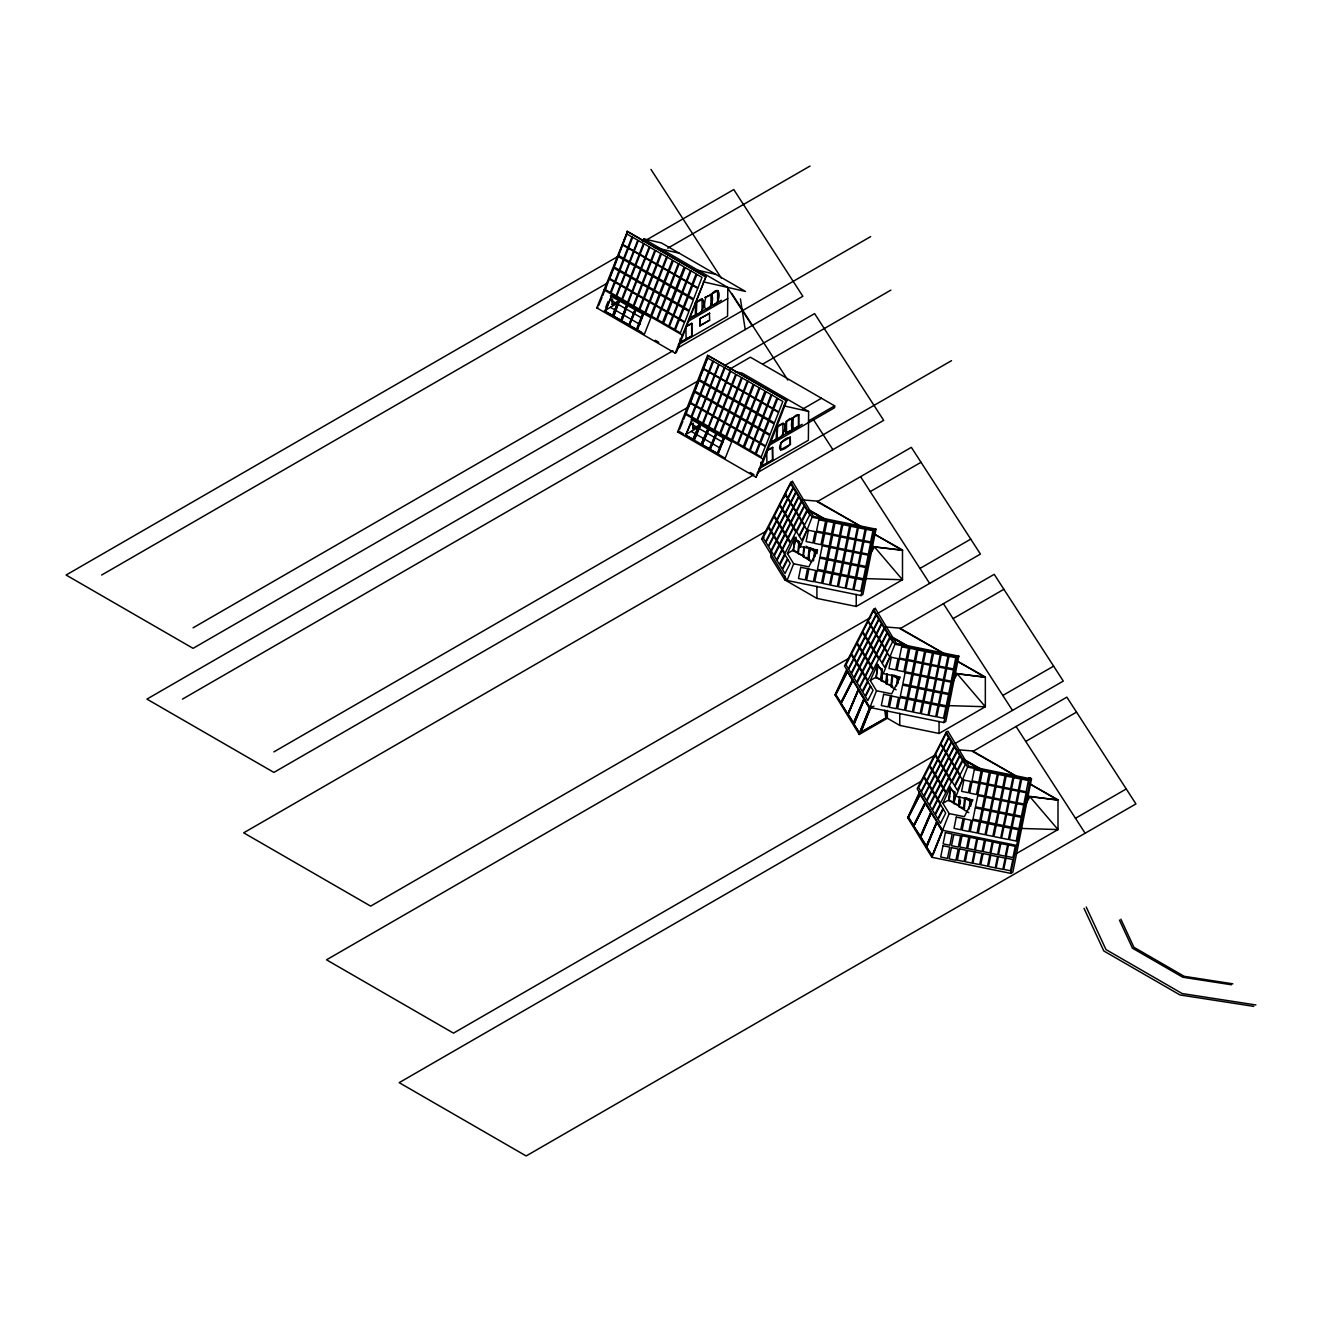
<?xml version="1.0" encoding="UTF-8"?>
<svg xmlns="http://www.w3.org/2000/svg" width="1322" height="1322" viewBox="0 0 1322 1322"><rect width="100%" height="100%" fill="white"/><g stroke="black" fill="none" stroke-linecap="round" stroke-linejoin="round"><path stroke-width="1.5" d="M734.784 371.482L742.336 373.217L808.618 411.489L808.37 440.259L759.225 468.632M804.371 547.242L803.379 556.81L804.387 556.364L793.183 550.762L795.216 538.913L794.621 544.647M797.761 553.422L798.951 541.937L794.357 539.277M803.726 556L798.339 553.687L799.314 544.119M799.215 547.308L799.612 543.474M799.727 547.605L800.124 543.772M802.933 556.347L803.908 546.779M803.379 556.81L807.973 559.454L809.147 547.969L806.09 546.201M811.758 561.9L808.7 560.131L809.89 548.647L811.146 548.101L815.74 550.762L815.145 556.496M809.378 555.19L807.973 559.454M809.775 551.373L810.155 547.539M813.493 560.875L814.484 551.307L815.74 550.762M882.071 674.303L881.477 680.053L876.023 677.773L878.056 665.908M880.617 680.417L881.807 668.932L877.213 666.288M887.624 679.541L887.227 683.375L881.179 680.698L882.369 669.213M882.385 676.517L881.179 680.698M885.773 683.342L886.765 673.774M891.821 686.019L886.219 683.805L887.211 674.237M886.583 682.995L887.376 675.344M890.813 686.465L892.003 674.98M896.134 689.787L891.54 687.126L892.73 675.658L893.986 675.112L898.58 677.756L897.985 683.507M896.531 685.953L897.324 678.302L898.58 677.756M954.715 797.133L954.12 802.867L948.667 800.587L950.716 788.738M949.923 796.389L948.667 800.587M953.261 803.231L954.451 791.762L949.857 789.102M959.871 797.067L958.88 806.635L959.888 806.189L953.84 803.512L955.013 792.027M955.228 797.43L953.84 803.512M958.433 806.172L959.408 796.604M959.425 803.908L959.822 800.074M960.086 804.288L960.483 800.454M958.88 806.635L963.474 809.279L964.647 797.794M970.645 806.321L971.24 800.587L966.646 797.926L965.391 798.471L964.201 809.956L968.795 812.6M969.191 808.783L969.968 801.132L971.24 800.587M817.409 550.051L808.833 566.857L793.679 563.767L787.383 553.488L793.382 550.018L794.803 537.36L800.454 546.597L817.409 550.051L816.913 553.72M870.24 680.483L876.238 677.029L877.643 664.355L883.311 673.609L900.249 677.062L891.672 693.852L876.519 690.762L870.24 680.483L877.643 664.355M942.883 803.313L948.882 799.843L950.303 787.185L955.955 796.422L972.909 799.876L964.333 816.682L949.179 813.592L942.883 803.313L950.303 787.185M875.99 529.147L862.919 594.487L861.052 595.561L787.053 580.474L761.654 538.946L790.738 482.348L792.44 481.373L813.509 516.406L875.99 529.147L874.553 529.973L812.072 517.233L790.738 482.348M958.847 656.158L945.775 721.482L943.891 722.572L869.909 707.485L844.494 665.957L873.578 609.359L875.28 608.368L896.366 643.401L958.847 656.158L957.409 656.984L894.928 644.244L873.578 609.359M1018.419 844.312L1016.552 845.386L942.553 830.299L917.154 788.771L946.238 732.173L947.94 731.198L969.009 766.231L1031.491 778.972L1012.85 872.189L1010.785 873.379L931.878 857.284L907.702 817.756L919.352 792.357M861.052 595.561L874.553 529.973M943.891 722.572L957.409 656.984M1010.785 873.379L1030.664 778.162L1029.227 777.865L1028.615 779.501L1029.227 777.865M602.799 295.5L606.434 286.064M609.343 278.529L612.978 269.11M614.433 265.342L627.537 231.416L705.931 276.678L676.385 352.445L675.195 353.156L596.8 307.894L627.537 231.416M683.606 419.553L686.515 412.018M688.696 406.366L692.348 396.947M695.256 389.395L707.634 357.37M786.739 400.731L762.001 464.815L756.002 477.209L677.608 431.964L707.584 355.337L786.739 400.731L707.584 355.337M675.195 353.156L705.931 276.678M756.002 477.209L785.979 400.599M642.674 241.595L643.748 238.885L661.446 242.934L745.509 291.468L703.254 281.817M605.542 311.331L612.086 294.856L604.848 311.248L612.664 315.429L619.192 298.954L613.854 295.88M613.391 313.611L617.01 304.44M619.853 299.582L613.325 316.057L621.043 320.221L627.57 303.746L619.853 299.582L613.937 316.123M626.958 303.68L621.043 320.221M627.834 304.225L621.307 320.701L629.074 324.882L635.601 308.406L627.834 304.225L621.968 320.783M642.839 314.983L637.022 329.624L629.255 325.46L635.799 308.968L643.55 313.149L635.799 308.968M636.444 309.051L629.255 325.46M636.361 329.558L642.905 313.083M643.814 313.611L637.287 330.087L644.392 334.185L650.92 317.71L643.731 313.595M693.472 439.499L685.672 435.318L692.199 418.843L700.016 423.023L694.199 437.665M692.893 418.909L685.672 435.318M692.778 439.416L700.016 423.023M701.271 423.701L694.133 440.11L701.271 423.701L708.394 427.816L701.238 444.225L708.394 427.816M702.131 444.77L709.319 428.361L716.425 432.459L709.897 448.935L702.131 444.77L709.319 428.361M709.236 448.869L716.425 432.459M723.646 439.036L717.846 453.694L710.079 449.513L716.607 433.038L724.373 437.202L716.607 433.038M717.268 433.104L710.079 449.513M717.185 453.611L723.712 437.136M725.2 458.255L731.744 441.779L724.621 437.665L718.094 454.14L725.117 458.238M787.053 580.474L793.679 563.767M800.454 546.597L812.072 517.233M846.691 669.543L835.041 694.926L859.234 734.47L876.519 690.762M883.311 673.609L894.928 644.244M931.878 857.284L949.179 813.592M955.955 796.422L967.572 767.057L946.238 732.173M884.765 710.112L885.79 718.16L860.622 732.438L870.355 707.964L873.974 706.13M860.87 732.537L870.603 708.08M853.797 724.109L864.307 699.239L869.859 708.311L859.746 733.33L853.797 724.109L859.746 733.33M854.194 724.258L864.307 699.239M859.35 733.181L869.463 708.162L863.91 699.09M926.441 846.939L932.39 856.144L926.441 846.939L936.968 822.053L942.503 831.125L933.117 854.359M926.838 847.072L936.968 822.053M931.993 856.012L942.107 830.993L936.571 821.92M605.84 307.084L608.103 301.499M598.684 305.514L602.105 297.169M679.491 429.567L682.929 421.222M847.881 714.078L858.275 689.77L864.158 698.958L853.434 723.151L835.537 694.43L847.518 671.526L852.707 679.954L841.106 703.007L835.537 694.43M853.764 723.283L848.212 714.211L858.606 689.886M853.434 723.151L863.811 698.842L858.275 689.77M920.525 836.909L931.266 812.716L920.872 837.024L926.425 846.097L936.819 821.788L930.919 812.584M926.425 846.097L936.819 821.788M848.212 714.211L858.424 689.44L847.799 714.062M920.162 836.776L930.787 812.171L925.235 803.098L913.552 825.986L920.872 837.024M920.442 836.876L931.085 812.27L925.235 803.098M787.383 553.488L794.803 537.36M835.041 694.926L846.427 672.22M907.702 817.756L918.195 796.786M835.934 694.579L847.518 671.526M840.709 702.858L852.31 679.822L847.121 671.378M913.766 825.82L908.181 817.244L920.178 794.34L908.578 817.393L913.766 825.82L925.35 802.785L919.782 794.208M913.37 825.688L924.954 802.636M784.144 497.716L785.979 494.081M790.589 485.009L792.44 481.373M873.445 612.003L875.28 608.368M841.189 703.271L852.872 680.367L840.908 703.172L847.501 713.963M953.592 676.847L955.409 673.278L985.336 677.426L985.336 706.741L939.066 733.462L899.753 725.398L887.343 718.243L886.632 710.823M926.078 845.981L913.849 826.085L925.532 803.198M1026.252 799.661L1028.07 796.092L1057.997 800.24L1057.997 829.572L1015.279 854.227M800.818 499.749L817.112 501.121L859.796 525.776L851.632 524.751M885.674 626.975L899.952 628.132L942.652 652.771L934.472 651.763M958.334 749.805L972.612 750.946L1015.296 775.601L1007.133 774.576M870.405 553.901L874.47 546.911L902.596 550.035L874.933 534.385M952.237 682.648L957.31 673.923L985.435 677.046L956.054 660.422M1024.897 805.462L1029.954 796.736L1058.096 799.86L1028.698 783.235L1057.997 800.24M967.572 767.057L1030.053 779.798L1030.664 778.162M596.8 307.894L597.99 307.183M677.608 431.964L678.814 431.236L683.557 433.98M618.63 256.038L66.1 575.037L193.078 648.342L802.851 296.293L733.776 189.558L643.649 241.595M101.645 575.037L607.046 283.255M667.775 248.189L810.056 166.043M612.251 299.185L612.251 304.671L616.845 302.011M612.251 304.671L617.159 302.193M617.391 303.267L604.319 310.819L641.236 332.136M697.702 301.548C706.906 291.732 705.006 315.958 696.248 314.124L696.248 302.391L702.643 299.35M711.533 294.426L705.138 297.467L711.533 294.426C716.557 304.969 700.131 319.379 705.7 297.797M711.781 293.897C722.126 281.85 720.953 306.241 711.781 305.101L711.781 293.897L717.978 290.741M689.555 317.743L696.099 314.785L695.389 302.639L695.389 314.372M689.704 318.552L721.333 300.276M688.646 321.064L727.711 298.508M686.135 339.242L685.837 326.699L691.67 323.328L691.984 335.871L680.301 342.613L680.301 338.498M699.718 318.784L709.617 313.297L699.718 318.784L699.933 325.823L709.617 320.221L709.418 313.182M691.984 323.51L685.837 326.699M699.718 325.708L709.617 320.221M680.004 342.448L691.984 335.871M678.401 344.579L727.563 316.189L727.811 287.419L643.748 238.885M193.078 627.818L672.915 350.793M678.269 347.703L870.669 236.605M699.437 380.108L146.924 699.107L273.885 772.412L883.674 420.346L814.6 313.611L724.473 365.649M729.645 369.185L750.384 357.204L834.645 405.854L834.645 407.688L808.519 422.776M182.469 699.107L687.87 407.308M762.827 364.029L890.879 290.113M693.058 423.255L693.058 428.725L697.669 426.064M693.058 428.725L697.966 426.246M698.214 427.32L685.143 434.872L718.524 454.173M802.322 409.308L821.474 398.252M778.526 425.618C796.406 413.951 771.718 459.858 777.617 426.775L783.467 423.404M785.962 421.536L792.357 418.479L792.357 429.749C781.798 441.697 782.971 417.289 792.357 418.479M792.605 417.967L798.802 414.794L798.802 425.998C788.457 438.045 789.631 413.654 798.802 414.794M777.617 426.775L776.923 438.838L771.09 442.209M785.962 432.79L792.357 429.749M792.605 429.171L798.802 425.998M770.511 442.606L802.157 424.345M808.535 420.925L834.645 405.854M769.454 445.134L808.519 422.577M766.958 463.311L766.661 450.752L772.494 447.381L772.792 459.94L761.125 466.683L760.811 462.386M780.542 442.853L790.242 437.252L790.44 444.291C773.849 459.56 778.327 437.929 790.44 437.367M772.792 447.563L766.661 450.752M780.542 449.761L790.44 444.291M760.811 466.501L772.792 459.94M273.885 751.888L753.722 474.846M757.291 472.78L951.493 360.675M765.802 531.378L243.678 832.827L370.656 906.132L870.702 617.424M817.657 501.435L911.354 447.348L980.428 554.083L877.858 613.309M761.654 538.946L763.852 537.69M870.24 491.602L921.037 462.287M919.98 568.46L970.761 539.128M770.842 551.059L770.842 557.157L784.805 579.862L816.913 598.403L856.226 606.451L902.496 579.747L902.496 550.415L874.9 534.485M848.641 658.389L326.517 959.822L453.496 1033.143L935.695 754.746M900.497 628.446L994.21 574.343L1063.285 681.078L955.343 743.394M953.096 618.613L1003.877 589.282M869.909 707.485L871.793 706.394M860.622 732.438L885.79 718.16M859.234 734.47L887.343 718.243L887.343 710.327M1002.82 695.455L1053.617 666.139M921.302 781.203L399.178 1082.652L526.156 1155.957L1135.928 803.908L1066.854 697.157L973.157 751.26M1025.74 741.427L1076.538 712.112M1030.053 779.798L1031.491 778.972M1075.48 818.285L1126.261 788.953M793.183 550.762L794.026 550.398M808.7 560.131L809.956 559.586L805.908 557.256M876.023 677.773L876.883 677.393M886.219 683.805L887.227 683.375M891.54 687.126L892.813 686.597L888.764 684.251M963.474 809.279L964.482 808.849L961.408 807.081M864.274 578.573L902.496 579.747L874.47 546.911L872.57 546.267M949.13 705.634L985.336 706.741L957.31 673.923M1021.774 828.464L1057.997 829.572L1029.954 796.736M635.601 308.406L629.074 324.882M843.453 523.727L847.534 524.239M874.47 546.911L902.496 550.415M1232.864 983.832L1184.198 976.314L1133.912 947.279L1120.874 919.187M1231.426 984.758L1182.76 977.239L1132.475 948.204L1119.437 920.112M1255.9 1004.968L1182.165 993.549L1105.985 949.576L1086.221 907.008M1253.719 1006.356L1179.984 994.954L1103.804 950.964L1084.057 908.396M1028.615 778.856L1030.053 779.154M653.977 247.429L679.227 253.196M698.247 270.366L715.946 274.398M784.078 405.871L808.618 411.489M808.37 510.292L823.953 519.034M891.21 637.287L908.528 647.003L890.929 636.675M963.87 760.1L981.188 769.834M816.897 501.55L861.035 526.52M808.403 509.532L828.051 520.637M899.737 628.545L947.411 655.53M891.259 636.526L909.106 646.64M972.397 751.359L1016.535 776.345M963.903 759.357L983.551 770.462M626.777 231.284L705.155 276.546M711.781 305.101L712.145 294.112M696.248 314.124L696.81 302.721M603.956 289.832L682.35 335.077M611.375 294.773L618.498 298.871M643.517 314.388L610.367 295.897M609.921 299.615L641.98 318.123M610.367 307.315L640.013 324.435M655.299 340.266L658.802 342.282M776.923 427.122L776.212 438.441M684.779 413.885L763.174 459.147M692.199 418.843L699.305 422.941M700.66 423.635L707.782 427.75M708.658 428.278L715.764 432.393M691.191 419.322L724.324 438.458M690.728 423.668L722.803 442.176M691.191 431.385L719.085 447.497M750.169 472.433L753.689 474.466M796.356 539.888L799.843 541.904M809.89 548.647L814.484 551.307M793.382 550.018L797.1 552.166M956.021 660.504L985.336 677.426M892.73 675.658L897.324 678.302M876.238 677.029L885.046 682.119M965.391 798.471L969.968 801.132M948.882 799.843L957.706 804.933M808.072 509.664L823.87 518.885M963.573 759.489L979.371 768.71M943.412 603.675L1012.487 710.41M860.572 476.664L929.647 583.399M1016.073 726.489L1085.147 833.224M731.777 293.451L787.846 380.075M813.261 419.355L832.877 449.678M650.969 169.381L721.3 278.066M727.91 288.279L752.069 325.609M852.591 680.268L858.424 689.44M740.419 298.921L745.228 329.558M939.066 721.399L939.066 733.462M899.753 713.318L899.753 725.398M886.451 710.625L886.451 717.251M856.226 594.404L856.226 606.451M816.913 586.307L816.913 598.403M798.438 414.596L798.438 425.8M796.059 537.228L796.059 540.88M792.952 418.165L792.952 429.369M791.795 418.165L791.795 429.419M790.242 437.252L790.242 444.175M786.507 421.85L786.507 433.12M784.805 575.731L784.805 579.862M782.905 423.09L782.905 434.806M780.74 442.969L780.74 449.893M772.494 447.381L772.494 459.759M761.125 462.551L761.125 466.683M717.631 290.526L717.631 301.73M710.972 294.095L710.972 305.349M702.081 299.02L702.081 310.753M699.933 318.899L699.933 325.823M693.372 423.42L693.372 428.906M691.67 323.328L691.67 335.705M612.549 299.367L612.549 304.837M800.785 567.287L798.488 578.54L805.263 579.928L807.56 568.658L800.785 567.287M808.403 530.271L806.106 541.524L812.881 542.912L815.178 531.642L808.403 530.271M808.899 569.055L806.602 580.308L813.377 581.697L815.674 570.443L808.899 569.055M816.517 532.039L814.22 543.292L820.995 544.681L823.292 533.41L816.517 532.039M818.83 519.794L816.533 531.064L823.309 532.436L825.606 521.182L818.83 519.794M817.079 570.509L814.782 581.779L821.557 583.151L823.854 571.897L817.079 570.509M827.01 521.265L824.713 532.518L831.488 533.906L833.785 522.636L827.01 521.265M819.789 558.099L817.475 569.352L824.25 570.74L826.564 559.47L819.789 558.099M822.284 545.738L819.987 556.992L826.762 558.38L829.059 547.11L822.284 545.738M824.697 533.493L822.4 544.763L829.175 546.135L831.472 534.881L824.697 533.493M825.077 572.211L822.763 583.465L829.538 584.853L831.852 573.583L825.077 572.211M832.695 535.195L830.381 546.449L837.157 547.837L839.47 536.567L832.695 535.195M835.008 522.95L832.695 534.22L839.47 535.592L841.784 524.338L835.008 522.95M827.77 559.784L825.473 571.038L832.249 572.426L834.546 561.172L827.77 559.784M830.282 547.424L827.969 558.694L834.744 560.065L837.057 548.812L830.282 547.424M832.877 573.864L830.563 585.117L837.338 586.505L839.652 575.235L832.877 573.864M840.495 536.848L838.181 548.101L844.956 549.489L847.27 538.219L840.495 536.848M842.808 524.603L840.495 535.873L847.27 537.244L849.583 525.991L842.808 524.603M835.57 561.437L833.273 572.69L840.048 574.078L842.345 562.825L835.57 561.437M838.082 549.076L835.785 560.346L842.544 561.718L844.857 550.464L838.082 549.076M840.742 575.483L838.429 586.737L845.204 588.125L847.518 576.855L840.742 575.483M848.36 538.467L846.047 549.721L852.822 551.109L855.136 539.839L848.36 538.467M850.674 526.222L848.36 537.476L855.136 538.864L857.449 527.61L850.674 526.222M843.436 563.056L841.139 574.31L847.914 575.698L850.211 564.444L843.436 563.056M845.948 550.696L843.634 561.966L850.41 563.337L852.723 552.084L845.948 550.696M858.342 527.808L856.045 539.062L862.82 540.45L865.117 529.18L858.342 527.808M848.41 577.053L846.113 588.323L852.888 589.695L855.185 578.441L848.41 577.053M851.12 564.626L848.807 575.896L855.582 577.268L857.895 566.014L851.12 564.626M853.632 552.282L851.318 563.536L858.094 564.924L860.391 553.654L853.632 552.282M856.028 540.037L853.731 551.291L860.506 552.679L862.803 541.425L856.028 540.037M866.174 529.312L863.861 540.582L870.636 541.954L872.933 530.7L866.174 529.312M856.243 578.573L853.929 589.827L860.705 591.215L863.002 579.945L856.243 578.573M858.936 566.147L856.639 577.4L863.415 578.788L865.712 567.535L858.936 566.147M861.448 553.786L859.135 565.056L865.91 566.427L868.224 555.174L861.448 553.786M863.861 541.557L861.547 552.811L868.323 554.199L870.62 542.929L863.861 541.557M883.641 694.281L881.328 705.551L888.103 706.923L890.417 695.669L883.641 694.281M891.259 657.265L888.946 668.535L895.721 669.907L898.035 658.653L891.259 657.265M891.755 696.05L889.442 707.32L896.217 708.691L898.53 697.438L891.755 696.05M901.687 646.805L899.373 658.059L906.148 659.447L908.462 648.177L901.687 646.805M899.373 659.034L897.06 670.304L903.835 671.675L906.148 660.422L899.373 659.034M909.867 648.259L907.553 659.529L914.328 660.901L916.625 649.647L909.867 648.259M899.935 697.52L897.621 708.774L904.397 710.162L906.694 698.892L899.935 697.52M902.629 685.093L900.332 696.347L907.107 697.735L909.404 686.482L902.629 685.093M905.14 672.733L902.827 684.003L909.602 685.374L911.916 674.121L905.14 672.733M907.553 660.504L905.24 671.758L912.015 673.146L914.312 661.876L907.553 660.504M907.917 699.206L905.62 710.476L912.378 711.847L914.692 700.594L907.917 699.206M915.535 662.19L913.238 673.46L919.996 674.831L922.31 663.578L915.535 662.19M917.848 649.961L915.551 661.215L922.326 662.603L924.623 651.333L917.848 649.961M910.627 686.796L908.313 698.049L915.088 699.421L917.385 688.167L910.627 686.796M913.122 674.435L910.825 685.688L917.6 687.076L919.897 675.806L913.122 674.435M915.716 700.858L913.419 712.128L920.195 713.5L922.492 702.246L915.716 700.858M923.334 663.842L921.037 675.112L927.813 676.484L930.11 665.23L923.334 663.842M925.648 651.614L923.351 662.867L930.126 664.255L932.423 652.985L925.648 651.614M918.426 688.448L916.113 699.702L922.888 701.09L925.202 689.82L918.426 688.448M920.922 676.087L918.625 687.341L925.4 688.729L927.697 677.459L920.922 676.087M923.582 702.478L921.285 713.748L928.044 715.119L930.358 703.866L923.582 702.478M933.514 653.233L931.217 664.487L937.992 665.875L940.289 654.605L933.514 653.233M926.292 690.051L923.979 701.321L930.754 702.693L933.068 691.439L926.292 690.051M928.788 677.707L926.491 688.96L933.266 690.348L935.563 679.078L928.788 677.707M931.2 665.462L928.903 676.715L935.662 678.103L937.976 666.85L931.2 665.462M941.198 654.803L938.884 666.057L945.66 667.445L947.973 656.191L941.198 654.803M931.266 704.064L928.953 715.318L935.728 716.706L938.042 705.436L931.266 704.064M933.96 691.637L931.663 702.891L938.438 704.279L940.735 693.025L933.96 691.637M936.472 679.277L934.175 690.547L940.933 691.918L943.247 680.665L936.472 679.277M938.884 667.048L936.571 678.302L943.346 679.69L945.66 668.42L938.884 667.048M949.014 656.323L946.717 667.577L953.476 668.965L955.789 657.695L949.014 656.323M939.083 705.568L936.786 716.838L943.544 718.21L945.858 706.956L939.083 705.568M941.793 693.158L939.479 704.411L946.255 705.783L948.552 694.529L941.793 693.158M944.288 680.797L941.991 692.05L948.766 693.439L951.063 682.169L944.288 680.797M946.701 668.552L944.404 679.822L951.162 681.194L953.476 669.94L946.701 668.552M945.395 832.596L943.098 843.849L949.874 845.237L952.171 833.967L945.395 832.596M942.983 845.766L940.686 857.02L947.461 858.408L949.758 847.138L942.983 845.766M956.285 817.112L953.988 828.365L960.764 829.753L963.06 818.483L956.285 817.112M963.903 780.096L961.606 791.349L968.382 792.737L970.678 781.467L963.903 780.096M953.823 834.463L951.526 845.716L958.301 847.105L960.598 835.835L953.823 834.463M951.41 847.633L949.113 858.887L955.889 860.275L958.186 849.005L951.41 847.633M964.399 818.88L962.102 830.133L968.877 831.521L971.174 820.251L964.399 818.88M972.017 781.864L969.72 793.117L976.495 794.505L978.792 783.235L972.017 781.864M974.331 769.619L972.034 780.889L978.809 782.26L981.106 771.007L974.331 769.619M962.052 835.719L959.755 846.989L966.531 848.36L968.828 837.107L962.052 835.719M959.64 848.889L957.343 860.159L964.118 861.531L966.415 850.277L959.64 848.889M972.579 820.334L970.282 831.604L977.057 832.976L979.354 821.722L972.579 820.334M982.51 771.09L980.213 782.343L986.989 783.731L989.286 772.461L982.51 771.09M975.289 807.924L972.975 819.177L979.751 820.549L982.064 809.295L975.289 807.924M977.784 795.563L975.487 806.817L982.263 808.205L984.559 796.935L977.784 795.563M980.197 783.318L977.9 794.588L984.675 795.96L986.972 784.706L980.197 783.318M969.984 837.289L967.671 848.559L974.446 849.93L976.76 838.677L969.984 837.289M967.572 850.459L965.275 861.729L972.034 863.101L974.347 851.847L967.572 850.459M980.577 822.036L978.263 833.29L985.039 834.678L987.336 823.408L980.577 822.036M988.195 785.02L985.882 796.274L992.657 797.662L994.954 786.392L988.195 785.02M990.509 772.775L988.195 784.029L994.97 785.417L997.284 774.163L990.509 772.775M983.271 809.609L980.974 820.863L987.749 822.251L990.046 810.997L983.271 809.609M985.782 797.249L983.469 808.519L990.244 809.89L992.558 798.637L985.782 797.249M977.636 838.792L975.339 850.063L982.114 851.434L984.411 840.181L977.636 838.792M975.223 851.963L972.926 863.233L979.701 864.605L981.998 853.351L975.223 851.963M988.377 823.689L986.063 834.942L992.839 836.33L995.152 825.06L988.377 823.689M995.995 786.673L993.681 797.926L1000.457 799.314L1002.77 788.044L995.995 786.673M998.308 774.428L995.995 785.698L1002.77 787.069L1005.084 775.816L998.308 774.428M991.07 811.262L988.773 822.515L995.549 823.903L997.846 812.65L991.07 811.262M993.582 798.901L991.285 810.171L998.044 811.543L1000.357 800.289L993.582 798.901M985.485 840.346L983.188 851.599L989.963 852.987L992.26 841.734L985.485 840.346M983.072 853.516L980.775 864.77L987.551 866.158L989.848 854.904L983.072 853.516M996.243 825.308L993.929 836.562L1000.704 837.95L1003.001 826.68L996.243 825.308M1003.861 788.292L1001.547 799.546L1008.322 800.917L1010.619 789.664L1003.861 788.292M1006.174 776.047L1003.861 787.301L1010.636 788.689L1012.949 777.435L1006.174 776.047M998.936 812.881L996.639 824.135L1003.415 825.523L1005.712 814.253L998.936 812.881M1001.448 800.521L999.135 811.774L1005.91 813.162L1008.223 801.909L1001.448 800.521M993.202 842.048L990.889 853.301L997.664 854.69L999.961 843.436L993.202 842.048M990.789 855.218L988.476 866.472L995.251 867.86L997.548 856.606L990.789 855.218M1013.842 777.633L1011.545 788.887L1018.32 790.259L1020.617 779.005L1013.842 777.633M1003.91 826.878L1001.613 838.131L1008.389 839.52L1010.686 828.266L1003.91 826.878M1006.62 814.451L1004.307 825.721L1011.082 827.093L1013.396 815.839L1006.62 814.451M1009.132 802.107L1006.819 813.361L1013.594 814.749L1015.891 803.479L1009.132 802.107M1011.528 789.862L1009.231 801.115L1016.007 802.504L1018.304 791.25L1011.528 789.862M1000.82 843.552L998.507 854.805L1005.282 856.177L1007.579 844.923L1000.82 843.552M998.407 856.722L996.094 867.976L1002.869 869.347L1005.166 858.094L998.407 856.722M1021.675 779.137L1019.361 790.391L1026.136 791.779L1028.433 780.525L1021.675 779.137M1008.471 844.956L1006.174 856.226L1012.933 857.598L1015.246 846.344L1008.471 844.956M1011.743 828.398L1009.43 839.652L1016.205 841.04L1018.502 829.77L1011.743 828.398M1014.437 815.971L1012.14 827.225L1018.898 828.613L1021.212 817.36L1014.437 815.971M1016.948 803.611L1014.635 814.864L1021.41 816.252L1023.724 804.999L1016.948 803.611M1019.361 791.382L1017.048 802.636L1023.823 804.024L1026.12 792.754L1019.361 791.382M1006.059 858.127L1003.762 869.397L1010.52 870.768L1012.834 859.515L1006.059 858.127M609.343 279.091L605.261 289.568L610.351 292.509L614.433 282.032L609.343 279.091M618.217 256.567L614.152 267.044L619.225 269.969L623.306 259.492L618.217 256.567M622.612 245.016L618.547 255.493L623.62 258.418L627.702 247.958L622.612 245.016M626.892 234.027L622.811 244.487L627.884 247.429L631.966 236.952L626.892 234.027M613.821 268.052L609.739 278.529L614.813 281.454L618.894 270.993L613.821 268.052M615.143 282.396L611.061 292.856L616.151 295.798L620.233 285.321L615.143 282.396M624.017 259.856L619.935 270.332L625.025 273.257L629.107 262.797L624.017 259.856M628.413 248.321L624.348 258.781L629.421 261.723L633.502 251.246L628.413 248.321M632.676 237.316L628.611 247.792L633.684 250.717L637.766 240.24L632.676 237.316M619.621 271.341L615.54 281.817L620.613 284.742L624.695 274.282L619.621 271.341M620.811 285.618L616.73 296.095L621.803 299.02L625.884 288.56L620.811 285.618M634.081 251.544L629.999 262.02L635.089 264.945L639.17 254.485L634.081 251.544M638.344 240.538L634.263 251.015L639.352 253.956L643.434 243.479L638.344 240.538M625.273 274.579L621.208 285.04L626.281 287.981L630.363 277.504L625.273 274.579M629.685 263.095L625.603 273.555L630.693 276.496L634.758 266.019L629.685 263.095M626.611 288.907L622.53 299.383L627.603 302.308L631.685 291.848L626.611 288.907M639.881 254.832L635.799 265.309L640.889 268.234L644.954 257.773L639.881 254.832M644.144 243.843L640.063 254.303L645.153 257.245L649.234 246.768L644.144 243.843M631.073 277.868L627.008 288.345L632.081 291.27L636.163 280.793L631.073 277.868M635.485 266.383L631.404 276.843L636.493 279.785L640.559 269.308L635.485 266.383M632.247 292.327L628.181 302.804L633.255 305.746L637.336 295.269L632.247 292.327M636.725 281.289L632.643 291.765L637.716 294.69L641.798 284.23L636.725 281.289M641.12 269.804L637.055 280.281L642.128 283.205L646.21 272.729L641.12 269.804M645.533 258.253L641.451 268.73L646.524 271.654L650.606 261.194L645.533 258.253M649.796 247.264L645.714 257.724L650.788 260.665L654.869 250.189L649.796 247.264M638.047 295.632L633.965 306.093L639.055 309.034L643.136 298.557L638.047 295.632M642.525 284.577L638.443 295.054L643.517 297.979L647.598 287.518L642.525 284.577M646.921 273.092L642.856 283.569L647.929 286.494L652.01 276.034L646.921 273.092M651.333 261.558L647.251 272.018L652.324 274.959L656.406 264.483L651.333 261.558M655.596 250.552L651.515 261.029L656.588 263.954L660.67 253.477L655.596 250.552M643.93 298.954L639.848 309.431L644.938 312.372L649.019 301.895L643.93 298.954M657.199 264.879L653.118 275.356L658.207 278.281L662.289 267.821L657.199 264.879M661.463 253.89L657.398 264.35L662.471 267.292L666.552 256.815L661.463 253.89M648.408 287.915L644.326 298.392L649.399 301.317L653.481 290.84L648.408 287.915M652.804 276.43L648.722 286.907L653.812 289.832L657.893 279.355L652.804 276.43M649.73 302.259L645.648 312.719L650.738 315.661L654.803 305.184L649.73 302.259M658.604 279.719L654.522 290.196L659.612 293.12L663.694 282.66L658.604 279.719M663 268.184L658.918 278.645L664.008 281.586L668.089 271.109L663 268.184M667.263 257.179L663.181 267.655L668.271 270.58L672.353 260.103L667.263 257.179M654.208 291.204L650.127 301.68L655.2 304.605L659.281 294.145L654.208 291.204M655.729 305.779L651.647 316.239L656.737 319.18L660.818 308.704L655.729 305.779M664.602 283.239L660.537 293.715L665.61 296.64L669.692 286.18L664.602 283.239M669.015 271.704L664.933 282.164L670.006 285.106L674.088 274.629L669.015 271.704M673.278 260.698L669.196 271.175L674.27 274.1L678.351 263.64L673.278 260.698M660.207 294.723L656.125 305.2L661.198 308.125L665.28 297.665L660.207 294.723M661.529 309.067L657.447 319.544L662.537 322.469L666.619 311.992L661.529 309.067M670.403 286.544L666.338 297.004L671.411 299.945L675.492 289.468L670.403 286.544M674.815 274.993L670.733 285.469L675.806 288.394L679.888 277.917L674.815 274.993M679.078 263.987L674.997 274.464L680.07 277.389L684.152 266.928L679.078 263.987M666.007 298.028L661.925 308.489L666.999 311.43L671.08 300.953L666.007 298.028M667.709 312.686L663.627 323.163L668.701 326.088L672.782 315.627L667.709 312.686M672.171 301.647L668.089 312.108L673.179 315.049L677.261 304.572L672.171 301.647M676.583 290.162L672.501 300.623L677.575 303.564L681.656 293.087L676.583 290.162M680.979 278.611L676.897 289.088L681.987 292.013L686.052 281.536L680.979 278.611M685.242 267.606L681.161 278.083L686.25 281.008L690.315 270.547L685.242 267.606M673.509 315.975L669.428 326.451L674.501 329.376L678.583 318.916L673.509 315.975M677.971 304.936L673.889 315.396L678.979 318.338L683.061 307.861L677.971 304.936M682.383 293.451L678.302 303.911L683.375 306.853L687.457 296.376L682.383 293.451M686.779 281.9L682.697 292.377L687.77 295.302L691.852 284.841L686.779 281.9M691.042 270.911L686.961 281.371L692.034 284.313L696.116 273.836L691.042 270.911M679.392 319.527L675.311 329.988L680.384 332.929L684.466 322.452L679.392 319.527M692.662 285.453L688.58 295.913L693.67 298.855L697.735 288.378L692.662 285.453M696.925 274.447L692.844 284.924L697.933 287.849L701.999 277.389L696.925 274.447M683.854 308.472L679.772 318.949L684.862 321.89L688.944 311.414L683.854 308.472M688.266 296.987L684.185 307.464L689.258 310.389L693.339 299.929L688.266 296.987M690.167 403.16L686.085 413.637L691.158 416.562L695.24 406.085L690.167 403.16M694.628 392.122L690.547 402.582L695.636 405.524L699.718 395.047L694.628 392.122M699.041 380.637L694.959 391.097L700.032 394.039L704.114 383.562L699.041 380.637M703.436 369.086L699.355 379.563L704.428 382.488L708.509 372.011L703.436 369.086M707.7 358.08L703.618 368.557L708.708 371.482L712.773 361.022L707.7 358.08M695.967 406.449L691.885 416.926L696.958 419.851L701.04 409.39L695.967 406.449M700.429 395.41L696.347 405.871L701.437 408.812L705.518 398.335L700.429 395.41M704.841 383.925L700.759 394.386L705.832 397.327L709.914 386.85L704.841 383.925M709.236 372.374L705.155 382.851L710.228 385.776L714.31 375.316L709.236 372.374M713.5 361.369L709.418 371.846L714.491 374.787L718.573 364.31L713.5 361.369M701.635 409.688L697.553 420.148L702.626 423.09L706.708 412.613L701.635 409.688M714.905 375.613L710.823 386.074L715.896 389.015L719.978 378.538L714.905 375.613M719.168 364.608L715.086 375.084L720.16 378.009L724.241 367.533L719.168 364.608M706.097 398.633L702.015 409.109L707.088 412.034L711.17 401.574L706.097 398.633M710.509 387.148L706.427 397.625L711.5 400.549L715.582 390.089L710.509 387.148M707.419 412.976L703.354 423.437L708.427 426.378L712.508 415.901L707.419 412.976M720.705 378.902L716.623 389.362L721.696 392.304L725.778 381.827L720.705 378.902M724.968 367.896L720.887 378.373L725.96 381.298L730.041 370.838L724.968 367.896M711.897 401.921L707.815 412.398L712.889 415.323L716.97 404.863L711.897 401.921M716.309 390.436L712.228 400.913L717.301 403.838L721.382 393.378L716.309 390.436M713.07 416.397L708.989 426.874L714.062 429.799L718.143 419.322L713.07 416.397M717.532 405.358L713.45 415.819L718.54 418.76L722.622 408.283L717.532 405.358M721.944 393.873L717.863 404.334L722.936 407.275L727.017 396.798L721.944 393.873M726.34 382.322L722.258 392.799L727.348 395.724L731.413 385.247L726.34 382.322M730.603 371.317L726.522 381.794L731.611 384.719L735.693 374.258L730.603 371.317M718.871 419.685L714.789 430.162L719.862 433.087L723.944 422.627L718.871 419.685M723.332 408.647L719.251 419.107L724.34 422.049L728.422 411.572L723.332 408.647M727.744 397.162L723.663 407.622L728.736 410.564L732.818 400.087L727.744 397.162M732.14 385.611L728.058 396.088L733.148 399.013L737.213 388.552L732.14 385.611M736.404 374.605L732.322 385.082L737.412 388.024L741.477 377.547L736.404 374.605M724.753 423.023L720.672 433.5L725.745 436.425L729.827 425.948L724.753 423.023M733.627 400.483L729.546 410.96L734.619 413.902L738.701 403.425L733.627 400.483M738.023 388.949L733.941 399.426L739.015 402.351L743.096 391.874L738.023 388.949M742.286 377.943L738.205 388.42L743.278 391.345L747.36 380.885L742.286 377.943M729.215 411.985L725.134 422.445L730.223 425.387L734.288 414.91L729.215 411.985M730.554 426.312L726.472 436.789L731.545 439.714L735.627 429.253L730.554 426.312M739.428 403.788L735.346 414.249L740.419 417.19L744.501 406.713L739.428 403.788M743.823 392.237L739.742 402.714L744.815 405.639L748.896 395.162L743.823 392.237M748.087 381.232L744.005 391.709L749.078 394.65L753.16 384.173L748.087 381.232M735.015 415.273L730.934 425.734L736.024 428.675L740.089 418.198L735.015 415.273M736.552 429.832L732.471 440.309L737.544 443.234L741.625 432.773L736.552 429.832M745.426 407.308L741.345 417.769L746.418 420.71L750.499 410.233L745.426 407.308M749.822 395.757L745.74 406.234L750.83 409.159L754.895 398.699L749.822 395.757M754.085 384.768L750.004 395.228L755.093 398.17L759.159 387.693L754.085 384.768M741.014 418.793L736.932 429.27L742.022 432.195L746.104 421.718L741.014 418.793M742.353 433.12L738.271 443.597L743.344 446.539L747.426 436.062L742.353 433.12M751.227 410.597L747.145 421.074L752.218 423.998L756.3 413.522L751.227 410.597M755.622 399.046L751.54 409.523L756.63 412.447L760.695 401.987L755.622 399.046M759.886 388.057L755.804 398.517L760.894 401.458L764.959 390.981L759.886 388.057M746.814 422.082L742.733 432.558L747.822 435.483L751.904 425.023L746.814 422.082M748.516 436.756L744.451 447.216L749.524 450.158L753.606 439.681L748.516 436.756M752.995 425.701L748.913 436.177L753.986 439.102L758.068 428.642L752.995 425.701M757.39 414.216L753.325 424.692L758.398 427.617L762.48 417.157L757.39 414.216M761.803 402.665L757.721 413.142L762.794 416.083L766.876 405.606L761.803 402.665M766.066 391.676L761.984 402.152L767.057 405.077L771.139 394.6L766.066 391.676M754.317 440.044L750.235 450.505L755.325 453.446L759.406 442.969L754.317 440.044M758.795 428.989L754.713 439.466L759.786 442.391L763.868 431.93L758.795 428.989M763.191 417.504L759.125 427.981L764.199 430.906L768.28 420.446L763.191 417.504M767.603 405.97L763.521 416.43L768.594 419.371L772.676 408.895L767.603 405.97M771.866 394.964L767.785 405.441L772.858 408.366L776.939 397.889L771.866 394.964M760.2 443.581L756.134 454.057L761.208 456.982L765.289 446.522L760.2 443.581M773.486 409.506L769.404 419.983L774.477 422.908L778.559 412.447L773.486 409.506M777.749 398.517L773.667 408.977L778.741 411.919L782.822 401.442L777.749 398.517M764.678 432.542L760.596 443.019L765.669 445.944L769.751 435.467L764.678 432.542M769.09 421.057L765.008 431.534L770.082 434.459L774.163 423.982L769.09 421.057M768.346 527.66L763.141 537.856L765.537 541.772L770.743 531.56L768.346 527.66M773.965 516.638L768.76 526.834L771.156 530.75L776.361 520.538L773.965 516.638M779.616 505.599L774.411 515.811L776.807 519.711L782.013 509.515L779.616 505.599M785.152 494.494L779.947 504.69L782.343 508.606L787.548 498.394L785.152 494.494M790.622 483.736L785.417 493.949L787.813 497.849L793.018 487.636L790.622 483.736M787.895 498.906L782.69 509.119L785.086 513.035L790.292 502.823L787.895 498.906M793.365 488.149L788.16 498.361L790.556 502.277L795.761 492.065L793.365 488.149M771.106 532.072L765.901 542.284L768.28 546.201L773.486 535.988L771.106 532.072M776.708 521.05L771.503 531.262L773.899 535.179L779.104 524.966L776.708 521.05M782.36 510.028L777.154 520.224L779.55 524.14L784.756 513.928L782.36 510.028M790.655 503.352L785.45 513.564L787.846 517.464L793.051 507.251L790.655 503.352M796.125 492.594L790.92 502.806L793.316 506.706L798.521 496.51L796.125 492.594M773.849 536.517L768.644 546.73L771.04 550.63L776.245 540.434L773.849 536.517M779.468 525.495L774.262 535.707L776.658 539.607L781.864 529.411L779.468 525.495M785.119 514.456L779.914 524.669L782.31 528.585L787.515 518.373L785.119 514.456M776.625 541.095L771.42 551.307L773.8 555.223L779.005 545.011L776.625 541.095M782.227 530.072L777.022 540.285L779.418 544.201L784.624 533.989L782.227 530.072M787.879 519.05L782.674 529.246L785.07 533.163L790.275 522.95L787.879 519.05M793.415 507.929L788.209 518.141L790.606 522.058L795.811 511.845L793.415 507.929M798.885 497.171L793.679 507.384L796.075 511.3L801.281 501.088L798.885 497.171M779.468 545.689L774.262 555.901L776.658 559.817L781.864 549.605L779.468 545.689M785.086 534.666L779.881 544.879L782.277 548.795L787.482 538.583L785.086 534.666M790.738 523.644L785.532 533.84L787.912 537.757L793.117 527.544L790.738 523.644M796.274 512.523L791.068 522.735L793.464 526.652L798.67 516.439L796.274 512.523M801.743 501.765L796.538 511.978L798.934 515.894L804.14 505.682L801.743 501.765M782.194 550.216L776.989 560.429L779.385 564.329L784.59 554.133L782.194 550.216M787.813 539.194L782.607 549.407L785.004 553.307L790.209 543.111L787.813 539.194M793.464 528.156L788.259 538.368L790.639 542.284L795.844 532.072L793.464 528.156M799 517.051L793.795 527.247L796.191 531.163L801.396 520.951L799 517.051M804.47 506.293L799.265 516.505L801.661 520.405L806.866 510.209L804.47 506.293M785.07 554.86L779.864 565.072L782.26 568.972L787.466 558.776L785.07 554.86M801.876 521.694L796.67 531.907L799.066 535.807L804.272 525.594L801.876 521.694M807.345 510.936L802.14 521.149L804.536 525.049L809.742 514.853L807.345 510.936M804.619 526.239L799.413 536.451L801.81 540.368L807.015 530.155L804.619 526.239M787.829 559.404L782.624 569.617L785.004 573.533L790.209 563.321L787.829 559.404M873.462 610.731L868.257 620.943L870.653 624.86L875.858 614.647L873.462 610.731M851.203 654.654L845.997 664.867L848.394 668.767L853.599 658.571L851.203 654.654M856.805 643.632L851.599 653.845L853.995 657.761L859.201 647.549L856.805 643.632M862.456 632.61L857.251 642.806L859.647 646.722L864.852 636.51L862.456 632.61M868.009 621.489L862.803 631.701L865.183 635.601L870.388 625.405L868.009 621.489M853.946 659.083L848.741 669.296L851.137 673.195L856.342 662.983L853.946 659.083M859.564 648.061L854.359 658.273L856.739 662.173L861.944 651.961L859.564 648.061M865.216 637.022L860.011 647.235L862.39 651.151L867.596 640.939L865.216 637.022M870.752 625.917L865.546 636.113L867.943 640.03L873.148 629.817L870.752 625.917M876.222 615.16L871.016 625.372L873.396 629.272L878.601 619.076L876.222 615.16M856.706 663.512L851.5 673.724L853.88 677.641L859.085 667.428L856.706 663.512M862.308 652.49L857.102 662.702L859.498 666.619L864.704 656.406L862.308 652.49M867.959 641.467L862.754 651.68L865.15 655.58L870.355 645.367L867.959 641.467M873.512 630.346L868.306 640.559L870.686 644.475L875.891 634.263L873.512 630.346M878.965 619.605L873.759 629.801L876.156 633.717L881.361 623.505L878.965 619.605M876.271 634.94L871.066 645.136L873.462 649.052L878.667 638.84L876.271 634.94M881.741 624.182L876.536 634.395L878.915 638.295L884.121 628.099L881.741 624.182M859.465 668.106L854.26 678.318L856.656 682.218L861.861 672.006L859.465 668.106M865.084 657.084L859.878 667.296L862.258 671.196L867.463 660.983L865.084 657.084M870.735 646.045L865.53 656.257L867.91 660.174L873.115 649.961L870.735 646.045M879.113 639.534L873.908 649.73L876.304 653.646L881.51 643.434L879.113 639.534M884.583 628.776L879.378 638.989L881.774 642.889L886.979 632.693L884.583 628.776M862.324 672.7L857.119 682.912L859.498 686.812L864.704 676.6L862.324 672.7M867.926 661.678L862.721 671.89L865.117 675.79L870.322 665.577L867.926 661.678M873.578 650.639L868.372 660.851L870.768 664.768L875.974 654.555L873.578 650.639M887.31 633.304L882.104 643.5L884.501 647.416L889.706 637.204L887.31 633.304M865.051 677.211L859.845 687.423L862.225 691.34L867.43 681.127L865.051 677.211M870.653 666.189L865.447 676.401L867.843 680.318L873.049 670.105L870.653 666.189M876.304 655.167L871.099 665.363L873.495 669.279L878.7 659.067L876.304 655.167M881.84 644.045L876.635 654.258L879.031 658.174L884.236 647.962L881.84 644.045M890.202 637.948L884.996 648.144L887.376 652.06L892.581 641.848L890.202 637.948M867.926 681.855L862.721 692.067L865.117 695.983L870.322 685.771L867.926 681.855M884.732 648.689L879.527 658.901L881.906 662.818L887.112 652.605L884.732 648.689M870.669 686.415L865.464 696.628L867.86 700.528L873.065 690.315L870.669 686.415M887.475 653.25L882.27 663.446L884.666 667.362L889.871 657.15L887.475 653.25M923.847 777.485L918.641 787.681L921.037 791.597L926.243 781.385L923.847 777.485M929.465 766.463L924.26 776.658L926.656 780.575L931.861 770.362L929.465 766.463M940.653 744.303L935.447 754.515L937.843 758.431L943.049 748.219L940.653 744.303M946.122 733.561L940.917 743.757L943.313 747.674L948.518 737.461L946.122 733.561M935.117 755.424L929.911 765.636L932.307 769.536L937.513 759.34L935.117 755.424M943.396 748.731L938.19 758.944L940.586 762.844L945.792 752.648L943.396 748.731M948.866 737.973L943.66 748.186L946.056 752.102L951.262 741.89L948.866 737.973M926.59 781.897L921.384 792.109L923.781 796.026L928.986 785.813L926.59 781.897M932.208 770.875L927.003 781.087L929.399 785.004L934.604 774.791L932.208 770.875M937.86 759.853L932.654 770.048L935.051 773.965L940.256 763.752L937.86 759.853M951.625 742.419L946.42 752.631L948.816 756.531L954.021 746.335L951.625 742.419M929.349 786.342L924.144 796.555L926.54 800.454L931.746 790.242L929.349 786.342M934.968 775.32L929.763 785.532L932.159 789.432L937.364 779.236L934.968 775.32M940.62 764.281L935.414 774.494L937.81 778.41L943.016 768.198L940.62 764.281M946.155 753.176L940.95 763.372L943.346 767.289L948.552 757.076L946.155 753.176M932.126 790.92L926.92 801.132L929.3 805.048L934.505 794.836L932.126 790.92M937.728 779.897L932.522 790.11L934.918 794.026L940.124 783.814L937.728 779.897M943.379 768.875L938.174 779.071L940.57 782.988L945.775 772.775L943.379 768.875M948.915 757.754L943.71 767.966L946.106 771.866L951.311 761.67L948.915 757.754M954.385 746.996L949.179 757.209L951.576 761.125L956.781 750.913L954.385 746.996M934.968 795.514L929.763 805.726L932.159 809.642L937.364 799.43L934.968 795.514M940.586 784.491L935.381 794.704L937.777 798.62L942.983 788.408L940.586 784.491M946.238 773.469L941.033 783.665L943.412 787.582L948.618 777.369L946.238 773.469M951.774 762.348L946.569 772.56L948.965 776.46L954.17 766.264L951.774 762.348M957.244 751.59L952.038 761.803L954.434 765.719L959.64 755.506L957.244 751.59M937.695 800.041L932.489 810.254L934.885 814.154L940.091 803.941L937.695 800.041M943.313 789.019L938.108 799.232L940.504 803.132L945.709 792.919L943.313 789.019M954.501 766.876L949.295 777.072L951.691 780.988L956.897 770.776L954.501 766.876M959.97 756.118L954.765 766.33L957.161 770.23L962.366 760.034L959.97 756.118M948.965 777.98L943.759 788.193L946.139 792.109L951.344 781.897L948.965 777.98M940.57 804.685L935.365 814.897L937.761 818.797L942.966 808.585L940.57 804.685M957.376 771.519L952.171 781.715L954.567 785.632L959.772 775.419L957.376 771.519M962.846 760.761L957.64 770.974L960.036 774.874L965.242 764.678L962.846 760.761M960.119 776.064L954.914 786.276L957.31 790.176L962.515 779.98L960.119 776.064M943.33 809.229L938.124 819.442L940.504 823.358L945.709 813.146L943.33 809.229"/></g></svg>
